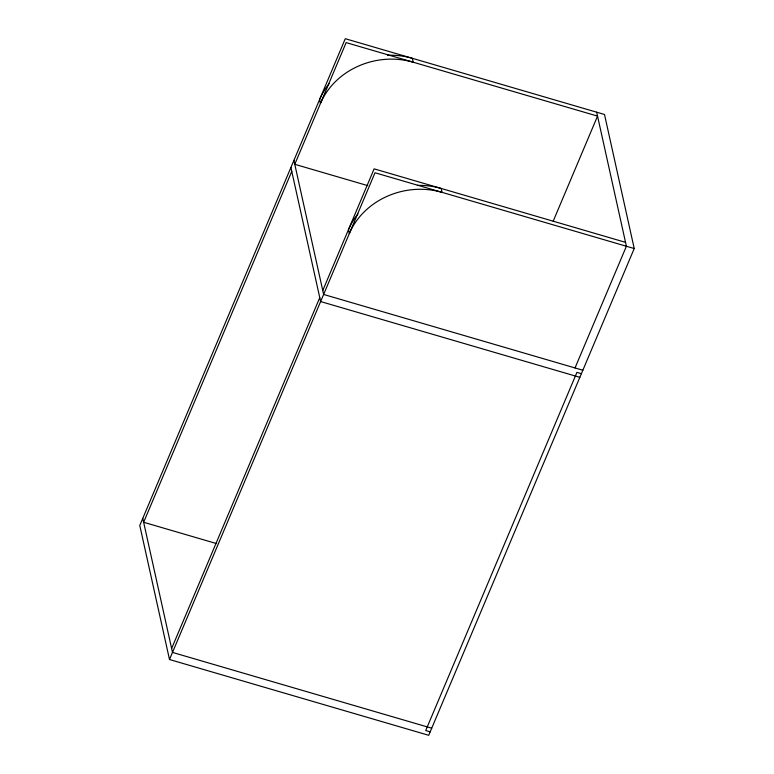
<?xml version="1.0" encoding="UTF-8"?>
<svg xmlns="http://www.w3.org/2000/svg" width="774" height="774" viewBox="0 0 774 774"><rect width="100%" height="100%" fill="white"/><g stroke="black" fill="none" stroke-linecap="round" stroke-linejoin="round"><path stroke-width="1.16" d="M291.769 171.402L143.645 522.266L216.594 543.6M171.625 648.506L319.759 297.642M322.758 290.54L374.132 168.848L625.537 242.349M169.496 659.516L375.003 172.757L634.225 248.541L428.719 735.3L169.496 659.516L139.775 525.459L345.281 38.7L604.504 114.484L634.225 248.541M553.178 221.2L597.547 116.11L346.142 42.609L294.768 164.301L367.756 185.634M575.024 367.95L626.398 246.258L596.677 112.191M582.851 370.233L323.629 294.449L293.907 160.392M581.39 373.678L576.92 372.371L425.71 730.55L430.18 731.856M579.852 377.335L320.63 301.55L290.908 167.484M431.718 728.199L172.496 652.414L142.774 518.357M329.076 83.766A72.175 63.487 -12.5 0 0 319.594 99.546L320.455 103.455A72.175 63.487 -12.5 0 1 413.19 62.21L412.319 58.302A72.175 63.487 -12.5 0 0 387.522 55.273M357.936 213.914A72.175 63.487 -12.5 0 0 348.445 229.694L349.316 233.603A72.175 63.487 -12.5 0 1 442.041 192.358L441.17 188.45A72.175 63.487 -12.5 0 0 417.321 185.402"/></g></svg>
